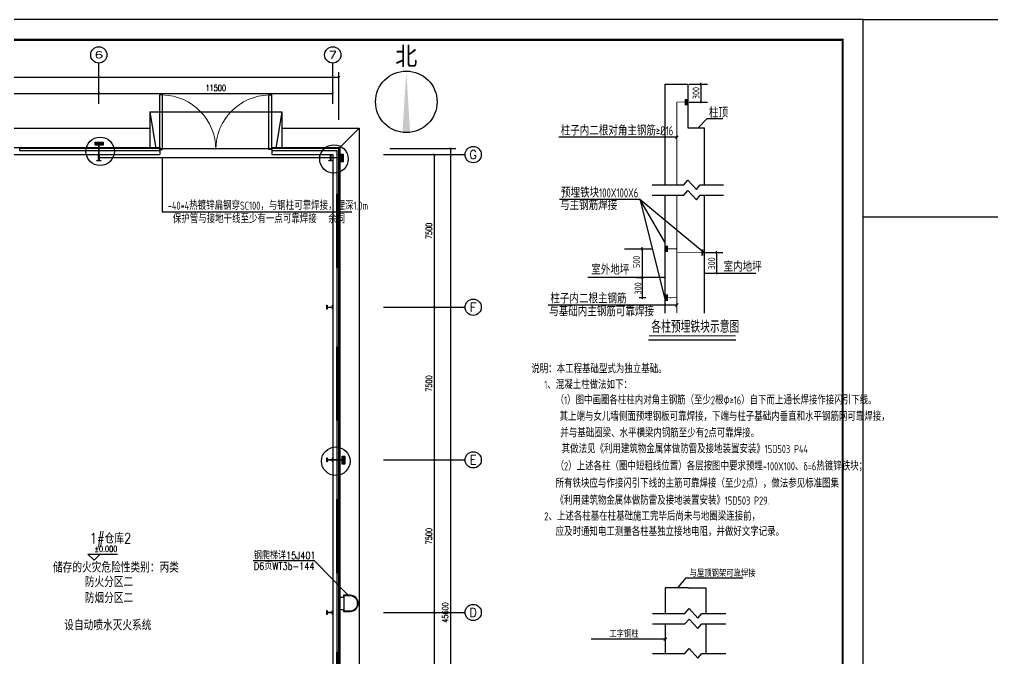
# Model space of a CAD drawing. Extents: x 4532298 to 10139194, y -639876 to -207028.
# Drawn here: x 4883346 to 4931171, y -322161 to -290759 of the extents above; entities that cross this region are included whole.
import ezdxf
from ezdxf.enums import TextEntityAlignment as Align

# ---------------------------------------------------------------- set-up
doc = ezdxf.new("R2010")
doc.units = 0
doc.header["$LTSCALE"] = 1000
doc.header["$MEASUREMENT"] = 0
doc.linetypes.add('CENTER2', pattern=[1.125, 0.75, -0.125, 0.125, -0.125])
doc.layers.get('0').update_dxf_attribs({"linetype": 'CONTINUOUS'})
doc.layers.get('Defpoints').update_dxf_attribs({"linetype": 'CONTINUOUS'})
for name, color, linetype in [('AXIS_TEXT', 7, 'CONTINUOUS'), ('PUB_TEXT', 7, 'CONTINUOUS'), ('PUB_TITLE', 4, 'CONTINUOUS'), ('TEL_TEXT', 7, 'CONTINUOUS'), ('WALL', 2, 'CONTINUOUS'), ('WIRE-接地', 4, 'CONTINUOUS'), ('建筑', 8, 'CONTINUOUS'), ('建筑底图', 251, 'CONTINUOUS'), ('电气', 3, 'CONTINUOUS')]:
    doc.layers.add(name, color=color, linetype=linetype)
doc.styles.add('_HZTXT', font='txt.shx', dxfattribs={"width": 0.8, "bigfont": 'HZTXT.shx'})
doc.styles.add('_TCH_AXIS', font='COMPLEX', dxfattribs={"bigfont": 'GBCBIG'})
doc.styles.add('_TCH_DIM', font='SIMPLEX', dxfattribs={"bigfont": 'GBCBIG'})
doc.styles.add('_TCH_DIM_T3', font='SIMPLEX', dxfattribs={"width": 0.705882, "bigfont": 'GBCBIG'})
doc.styles.add('COMPLEX', font='COMPLEX')
doc.styles.add('HT', font='')
doc.styles.add('SCEI', font='sceie.shx', dxfattribs={"width": 0.75, "bigfont": 'sceic.shx'})
doc.styles.add('sceie', font='sceie.shx', dxfattribs={"width": 0.7, "bigfont": 'sceic.shx'})
doc.styles.get("Standard").update_dxf_attribs({"font": 'GBENOR', "bigfont": 'GBCBIG'})
doc.styles.add('TG_LINETYPE', font='sceie.shx', dxfattribs={"width": 0.7, "height": 3, "bigfont": 'sceic.shx'})
doc.styles.get('HT').set_extended_font_data('SimSun')
doc.linetypes.add('JD', pattern='A,0.6,[130,ltypeshp.shx,S=0.2,R=145,X=0,Y=0],0.6,-0.3,0.25,-0.3', length=2.05)
doc.linetypes.add('TG_接地', pattern='A,0.75,0,["/",TG_LINETYPE,S=0.05,R=-8.594367,X=-0.1,Y=-0.045],0.65,-0.13,0.13,-0.13', length=2)
doc.dimstyles.new('_TCH_ARCH&&100', dxfattribs={"dimtxt": 297.5, "dimasz": 100, "dimexe": 250, "dimexo": 300, "dimgap": 126.25, "dimtad": 1, "dimdec": 0, "dimzin": 0, "dimdsep": 46, "dimtxsty": '_TCH_DIM_T3', "dimblk": 'ARCHTICK', "dimcen": 0.09, "dimclrt": 7, "dimazin": 2, "dimtfac": 1, "dimtdec": 0, "dimtix": 1, "dimtmove": 2, "dimatfit": 3, "dimfxl": 0, "dimtolj": 1, "dimtzin": 0, "dimarcsym": 0})

# ---------------------------------------------------------------- blocks, each defined once
blk = doc.blocks.new('_NORTH')
blk.add_circle((0, 0), 1200)
blk.add_solid([(-1191, 149), (-1191, -149), (1200, 0)])
blk = doc.blocks.new('_AXISO')
blk.add_circle((0, 0), 0.5)
at = {"layer": 'AXIS_TEXT', "style": 'COMPLEX', "width": 1.041667}
blk.add_attdef('A', text='', height=0.56, dxfattribs=at).set_placement((-0.25, -0.28), (0.25, -0.28), align=Align.FIT)
blk = doc.blocks.new('_ArchTick')
at = {"color": 0, "linetype": 'ByBlock', "const_width": 0.4}
blk.add_lwpolyline([(-0.5, -0.5), (0.5, 0.5)], dxfattribs=at)
blk = doc.blocks.new('*D474')
at = {"layer": 'Defpoints', "color": 0, "transparency": 16777216}
for p in [(4901246, -297098), (4904546, -297098), (4901246, -342698)]:
    blk.add_point(p, dxfattribs=at)
at = {"layer": '建筑底图', "color": 0, "lineweight": -2, "transparency": 16777216}
for p, q in [((4901546, -297098), (4904796, -297098)), ((4904546, -342698), (4904546, -297098)), ((4901546, -342698), (4904796, -342698))]:
    blk.add_line(p, q, dxfattribs=at)
at = {"layer": '建筑底图', "color": 0, "lineweight": -2, "transparency": 16777216, "xscale": 100, "yscale": 100, "zscale": 100}
for p, rotation in [((4904546, -297098), 90), ((4904546, -342698), 270)]:
    blk.add_blockref('_ArchTick', p, dxfattribs=dict(at, rotation=rotation))
at = {"layer": '建筑底图', "color": 7, "transparency": 16777216, "insert": (4904271, -319898), "char_height": 297.5, "attachment_point": 5, "rotation": 90, "style": '_TCH_DIM_T3'}
blk.add_mtext('\\A1;45600', dxfattribs=at)
blk = doc.blocks.new('*D477')
at = {"layer": 'Defpoints', "color": 0, "transparency": 16777216}
for p in [(4901246, -319898), (4903746, -319898), (4901246, -327398)]:
    blk.add_point(p, dxfattribs=at)
at = {"layer": '建筑底图', "color": 0, "lineweight": -2, "transparency": 16777216}
for p, q in [((4901546, -319898), (4903996, -319898)), ((4903746, -327398), (4903746, -319898)), ((4901546, -327398), (4903996, -327398))]:
    blk.add_line(p, q, dxfattribs=at)
at = {"layer": '建筑底图', "color": 0, "lineweight": -2, "transparency": 16777216, "xscale": 100, "yscale": 100, "zscale": 100}
for p, rotation in [((4903746, -319898), 90), ((4903746, -327398), 270)]:
    blk.add_blockref('_ArchTick', p, dxfattribs=dict(at, rotation=rotation))
at = {"layer": '建筑底图', "color": 7, "transparency": 16777216, "insert": (4903471, -323648), "char_height": 297.5, "attachment_point": 5, "rotation": 90, "style": '_TCH_DIM_T3'}
blk.add_mtext('\\A1;7500', dxfattribs=at)
blk = doc.blocks.new('*D478')
at = {"layer": 'Defpoints', "color": 0, "transparency": 16777216}
for p in [(4901246, -312398), (4903746, -312398), (4901246, -319898)]:
    blk.add_point(p, dxfattribs=at)
at = {"layer": '建筑底图', "color": 0, "lineweight": -2, "transparency": 16777216}
for p, q in [((4901546, -312398), (4903996, -312398)), ((4903746, -319898), (4903746, -312398)), ((4901546, -319898), (4903996, -319898))]:
    blk.add_line(p, q, dxfattribs=at)
at = {"layer": '建筑底图', "color": 0, "lineweight": -2, "transparency": 16777216, "xscale": 100, "yscale": 100, "zscale": 100}
for p, rotation in [((4903746, -312398), 90), ((4903746, -319898), 270)]:
    blk.add_blockref('_ArchTick', p, dxfattribs=dict(at, rotation=rotation))
at = {"layer": '建筑底图', "color": 7, "transparency": 16777216, "insert": (4903471, -316148), "char_height": 297.5, "attachment_point": 5, "rotation": 90, "style": '_TCH_DIM_T3'}
blk.add_mtext('\\A1;7500', dxfattribs=at)
blk = doc.blocks.new('*D479')
at = {"layer": 'Defpoints', "color": 0, "transparency": 16777216}
for p in [(4901246, -304898), (4903746, -304898), (4901246, -312398)]:
    blk.add_point(p, dxfattribs=at)
at = {"layer": '建筑底图', "color": 0, "lineweight": -2, "transparency": 16777216}
for p, q in [((4901546, -304898), (4903996, -304898)), ((4903746, -312398), (4903746, -304898)), ((4901546, -312398), (4903996, -312398))]:
    blk.add_line(p, q, dxfattribs=at)
at = {"layer": '建筑底图', "color": 0, "lineweight": -2, "transparency": 16777216, "xscale": 100, "yscale": 100, "zscale": 100}
for p, rotation in [((4903746, -304898), 90), ((4903746, -312398), 270)]:
    blk.add_blockref('_ArchTick', p, dxfattribs=dict(at, rotation=rotation))
at = {"layer": '建筑底图', "color": 7, "transparency": 16777216, "insert": (4903471, -308648), "char_height": 297.5, "attachment_point": 5, "rotation": 90, "style": '_TCH_DIM_T3'}
blk.add_mtext('\\A1;7500', dxfattribs=at)
blk = doc.blocks.new('*D480')
at = {"layer": 'Defpoints', "color": 0, "transparency": 16777216}
for p in [(4901246, -297398), (4903746, -297398), (4901246, -304898)]:
    blk.add_point(p, dxfattribs=at)
at = {"layer": '建筑底图', "color": 0, "lineweight": -2, "transparency": 16777216}
for p, q in [((4901546, -297398), (4903996, -297398)), ((4903746, -304898), (4903746, -297398)), ((4901546, -304898), (4903996, -304898))]:
    blk.add_line(p, q, dxfattribs=at)
at = {"layer": '建筑底图', "color": 0, "lineweight": -2, "transparency": 16777216, "xscale": 100, "yscale": 100, "zscale": 100}
for p, rotation in [((4903746, -297398), 90), ((4903746, -304898), 270)]:
    blk.add_blockref('_ArchTick', p, dxfattribs=dict(at, rotation=rotation))
at = {"layer": '建筑底图', "color": 7, "transparency": 16777216, "insert": (4903471, -301148), "char_height": 297.5, "attachment_point": 5, "rotation": 90, "style": '_TCH_DIM_T3'}
blk.add_mtext('\\A1;7500', dxfattribs=at)
blk = doc.blocks.new('*D488')
at = {"layer": 'Defpoints', "color": 0, "transparency": 16777216}
for p in [(4899046, -293598), (4851446, -295993), (4899046, -295993)]:
    blk.add_point(p, dxfattribs=at)
at = {"layer": '建筑底图', "color": 0, "lineweight": -2, "transparency": 16777216}
for p, q in [((4851446, -295693), (4851446, -293348)), ((4851446, -293598), (4899046, -293598)), ((4899046, -295693), (4899046, -293348))]:
    blk.add_line(p, q, dxfattribs=at)
at = {"layer": '建筑底图', "color": 0, "lineweight": -2, "transparency": 16777216, "xscale": 100, "yscale": 100, "zscale": 100, "rotation": 180}
blk.add_blockref('_ArchTick', (4851446, -293598), dxfattribs=at)
at = {"layer": '建筑底图', "color": 0, "lineweight": -2, "transparency": 16777216, "xscale": 100, "yscale": 100, "zscale": 100}
blk.add_blockref('_ArchTick', (4899046, -293598), dxfattribs=at)
at = {"layer": '建筑底图', "color": 7, "transparency": 16777216, "insert": (4875246, -293323), "char_height": 297.5, "attachment_point": 5, "style": '_TCH_DIM_T3'}
blk.add_mtext('\\A1;47600', dxfattribs=at)
blk = doc.blocks.new('*D493')
at = {"layer": 'Defpoints', "color": 0, "transparency": 16777216}
for p in [(4887246, -294398), (4875846, -294898), (4887246, -294898)]:
    blk.add_point(p, dxfattribs=at)
at = {"layer": '建筑底图', "color": 0, "lineweight": -2, "transparency": 16777216}
for p, q in [((4875846, -294598), (4875846, -294148)), ((4875846, -294398), (4887246, -294398)), ((4887246, -294598), (4887246, -294148))]:
    blk.add_line(p, q, dxfattribs=at)
at = {"layer": '建筑底图', "color": 0, "lineweight": -2, "transparency": 16777216, "xscale": 100, "yscale": 100, "zscale": 100, "rotation": 180}
blk.add_blockref('_ArchTick', (4875846, -294398), dxfattribs=at)
at = {"layer": '建筑底图', "color": 0, "lineweight": -2, "transparency": 16777216, "xscale": 100, "yscale": 100, "zscale": 100}
blk.add_blockref('_ArchTick', (4887246, -294398), dxfattribs=at)
at = {"layer": '建筑底图', "color": 7, "transparency": 16777216, "insert": (4881546, -294123), "char_height": 297.5, "attachment_point": 5, "style": '_TCH_DIM_T3'}
blk.add_mtext('\\A1;11400', dxfattribs=at)
blk = doc.blocks.new('*D494')
at = {"layer": 'Defpoints', "color": 0, "transparency": 16777216}
for p in [(4898746, -294398), (4887246, -294898), (4898746, -294898)]:
    blk.add_point(p, dxfattribs=at)
at = {"layer": '建筑底图', "color": 0, "lineweight": -2, "transparency": 16777216}
for p, q in [((4887246, -294598), (4887246, -294148)), ((4887246, -294398), (4898746, -294398)), ((4898746, -294598), (4898746, -294148))]:
    blk.add_line(p, q, dxfattribs=at)
at = {"layer": '建筑底图', "color": 0, "lineweight": -2, "transparency": 16777216, "xscale": 100, "yscale": 100, "zscale": 100, "rotation": 180}
blk.add_blockref('_ArchTick', (4887246, -294398), dxfattribs=at)
at = {"layer": '建筑底图', "color": 0, "lineweight": -2, "transparency": 16777216, "xscale": 100, "yscale": 100, "zscale": 100}
blk.add_blockref('_ArchTick', (4898746, -294398), dxfattribs=at)
at = {"layer": '建筑底图', "color": 7, "transparency": 16777216, "insert": (4892996, -294123), "char_height": 297.5, "attachment_point": 5, "style": '_TCH_DIM_T3'}
blk.add_mtext('\\A1;11500', dxfattribs=at)
blk = doc.blocks.new('$DorLib2D$00000002')
for p, q in [((-0.5, 0), (-0.5, 0.4875)), ((-0.475, 0.4875), (-0.5, 0.4875)), ((-0.475, 0), (-0.475, 0.4875)), ((0.475, 0), (0.475, 0.4875)), ((0.475, 0.4875), (0.5, 0.4875)), ((0.5, 0), (0.5, 0.4875)), ((-0.5, 0), (-0.475, 0)), ((0.5, 0), (0.475, 0))]:
    blk.add_line(p, q)
at = {"lineweight": 13}
for centre, start, end in [((-0.4875, 0), 0, 88.53072), ((0.4875, 0), 91.46928, 180)]:
    blk.add_arc(centre, 0.4875, start, end, dxfattribs=at)
blk = doc.blocks.new('$TCHSYS$WIN2D')
for p, q in [((-0.5, 0.5), (0.5, 0.5)), ((-0.5, 0.5), (-0.5, -0.5)), ((0.5, 0.5), (0.5, -0.5)), ((0.5, 0.167), (-0.5, 0.167)), ((0.5, -0.167), (-0.5, -0.167)), ((-0.5, -0.5), (0.5, -0.5))]:
    blk.add_line(p, q)
blk = doc.blocks.new('_DIMX')
blk.add_line((-150, 0), (150, 0))
at = {"const_width": 50}
blk.add_lwpolyline([(-70, -70), (70, 70)], dxfattribs=at)
blk = doc.blocks.new('CCJX')
blk.add_line((-1, 0), (1, 0))
blk.add_lwpolyline([(-0.54, -0.5, 0.45, 0.45, 0), (0.52, 0.56, 0.45, 0.45, 0)], format="xyseb")

msp = doc.modelspace()

# ---------------------------------------------------------------- hatches: boundary and pattern name
at = {"layer": '建筑底图'}
for points in [[(4890245.8, -297098.3), (4883345.8, -297098.3), (4883375.8, -297128.3), (4890215.8, -297128.3)], [(4883345.8, -297098.3), (4883345.8, -297198.3), (4883375.8, -297168.3), (4883375.8, -297128.3)], [(4883345.8, -297198.3), (4890245.8, -297198.3), (4890215.8, -297168.3), (4883375.8, -297168.3)], [(4887255.8, -297682.3), (4887345.8, -297682.3), (4887345.8, -297698.3), (4887145.8, -297698.3), (4887145.8, -297682.3), (4887235.8, -297682.3), (4887235.8, -297414.3), (4887145.8, -297414.3), (4887145.8, -297398.3), (4887345.8, -297398.3), (4887345.8, -297414.3), (4887255.8, -297414.3)], [(4890245.8, -297198.3), (4890245.8, -297098.3), (4890215.8, -297128.3), (4890215.8, -297168.3)], [(4899045.8, -297098.3), (4895745.8, -297098.3), (4895775.8, -297128.3), (4899015.8, -297128.3)], [(4895745.8, -297098.3), (4895745.8, -297198.3), (4895775.8, -297168.3), (4895775.8, -297128.3)], [(4895745.8, -297198.3), (4898945.8, -297198.3), (4898975.8, -297168.3), (4895775.8, -297168.3)], [(4898655.8, -297682.3), (4898745.8, -297682.3), (4898745.8, -297698.3), (4898545.8, -297698.3), (4898545.8, -297682.3), (4898635.8, -297682.3), (4898635.8, -297414.3), (4898545.8, -297414.3), (4898545.8, -297398.3), (4898745.8, -297398.3), (4898745.8, -297414.3), (4898655.8, -297414.3)], [(4898945.8, -297198.3), (4898945.8, -299348.3), (4898975.8, -299318.3), (4898975.8, -297168.3)], [(4899045.8, -299348.3), (4899045.8, -297098.3), (4899015.8, -297128.3), (4899015.8, -299318.3)], [(4898945.8, -299348.3), (4899045.8, -299348.3), (4899015.8, -299318.3), (4898975.8, -299318.3)], [(4899045.8, -302948.3), (4898945.8, -302948.3), (4898975.8, -302978.3), (4899015.8, -302978.3)], [(4898945.8, -302948.3), (4898945.8, -306848.3), (4898975.8, -306818.3), (4898975.8, -302978.3)], [(4899045.8, -306848.3), (4899045.8, -302948.3), (4899015.8, -302978.3), (4899015.8, -306818.3)], [(4898461.8, -304908.3), (4898461.8, -304998.3), (4898445.8, -304998.3), (4898445.8, -304798.3), (4898461.8, -304798.3), (4898461.8, -304888.3), (4898729.8, -304888.3), (4898729.8, -304798.3), (4898745.8, -304798.3), (4898745.8, -304998.3), (4898729.8, -304998.3), (4898729.8, -304908.3)], [(4898945.8, -306848.3), (4899045.8, -306848.3), (4899015.8, -306818.3), (4898975.8, -306818.3)], [(4899045.8, -310448.3), (4898945.8, -310448.3), (4898975.8, -310478.3), (4899015.8, -310478.3)], [(4898945.8, -310448.3), (4898945.8, -314348.3), (4898975.8, -314318.3), (4898975.8, -310478.3)], [(4899045.8, -314348.3), (4899045.8, -310448.3), (4899015.8, -310478.3), (4899015.8, -314318.3)], [(4898461.8, -312408.3), (4898461.8, -312498.3), (4898445.8, -312498.3), (4898445.8, -312298.3), (4898461.8, -312298.3), (4898461.8, -312388.3), (4898729.8, -312388.3), (4898729.8, -312298.3), (4898745.8, -312298.3), (4898745.8, -312498.3), (4898729.8, -312498.3), (4898729.8, -312408.3)], [(4898945.8, -314348.3), (4899045.8, -314348.3), (4899015.8, -314318.3), (4898975.8, -314318.3)], [(4899045.8, -317948.3), (4898945.8, -317948.3), (4898975.8, -317978.3), (4899015.8, -317978.3)], [(4898945.8, -317948.3), (4898945.8, -321848.3), (4898975.8, -321818.3), (4898975.8, -317978.3)], [(4899045.8, -321848.3), (4899045.8, -317948.3), (4899015.8, -317978.3), (4899015.8, -321818.3)], [(4898461.8, -319908.3), (4898461.8, -319998.3), (4898445.8, -319998.3), (4898445.8, -319798.3), (4898461.8, -319798.3), (4898461.8, -319888.3), (4898729.8, -319888.3), (4898729.8, -319798.3), (4898745.8, -319798.3), (4898745.8, -319998.3), (4898729.8, -319998.3), (4898729.8, -319908.3)], [(4898945.8, -321848.3), (4899045.8, -321848.3), (4899015.8, -321818.3), (4898975.8, -321818.3)]]:
    msp.add_hatch(color=256, dxfattribs=at).paths.add_polyline_path(points)
at = {"layer": '电气'}
h = msp.add_hatch(dxfattribs=at)
h.set_pattern_fill('ANSI31', color=256, scale=20, angle=360, style=0)
h.set_pattern_definition([(135, (4924618.13, -367291.45), (22.45064, 22.45064), [])])
h.paths.add_polyline_path([(4887072.8, -296930.6), (4887072.8, -296788.8), (4887457.7, -296788.8), (4887457.7, -296930.6)])
h = msp.add_hatch(dxfattribs=at)
h.set_pattern_fill('ANSI31', color=256, scale=20, angle=270, style=0)
h.set_pattern_definition([(45, (4828748.75, -334920.62), (22.45064, -22.45064), [])])
h.paths.add_polyline_path([(4899109.6, -297375.3), (4899251.4, -297375.3), (4899251.4, -297760.2), (4899109.6, -297760.2)])
h = msp.add_hatch(dxfattribs=at)
h.set_pattern_fill('ANSI31', color=256, scale=20, angle=270, style=0)
h.set_pattern_definition([(45, (4828838.75, -349770.62), (22.45064, -22.45064), [])])
h.paths.add_polyline_path([(4899199.6, -312225.3), (4899341.4, -312225.3), (4899341.4, -312610.2), (4899199.6, -312610.2)])

# ---------------------------------------------------------------- linework, layer by layer
at = {"ltscale": 100}
for p, q in [((4890354.7, -297548.3), (4890354.7, -300218.6)), ((4890354.7, -300218.6), (4899686.9, -300218.6))]:
    msp.add_line(p, q, dxfattribs=at)
at = {"layer": 'PUB_TITLE', "color": 4}
msp.add_lwpolyline([(4840705.2, -350158.8), (4924805.2, -350158.8), (4924805.2, -290758.8), (4840705.2, -290758.8)], close=True, dxfattribs=at)
at = {"layer": 'PUB_TITLE', "color": 4, "const_width": 100}
msp.add_lwpolyline([(4843205.2, -349158.8), (4923805.2, -349158.8), (4923805.2, -291758.8), (4843205.2, -291758.8)], close=True, dxfattribs=at)
at = {"layer": 'WALL', "color": 1, "ltscale": 10}
msp.add_lwpolyline([(4924805.2, -290758.8), (4937536.9, -290758.8), (4937536.9, -300473.9), (4924805.2, -300473.9)], close=True, dxfattribs=at)
at = {"layer": 'WIRE-接地', "linetype": 'CENTER2', "const_width": 70}
for points in [[(4887245.8, -297398.3), (4887245.8, -296930.6)], [(4898641.9, -297548.3), (4899109.6, -297548.3)], [(4898731.9, -312398.3), (4899199.6, -312398.3)]]:
    msp.add_lwpolyline(points, dxfattribs=at)
at = {"layer": 'WIRE-接地', "linetype": 'TG_接地', "const_width": 60}
msp.add_lwpolyline([(4887235.8, -297548.3), (4898641.9, -297548.3)], dxfattribs=at)
at = {"layer": '建筑', "color": 3}
msp.add_line((4914264.5, -306500), (4918549.7, -306500), dxfattribs=at)
at = {"layer": '建筑', "color": 3, "const_width": 60}
msp.add_lwpolyline([(4914284.2, -306302.9), (4918549.7, -306302.9)], dxfattribs=at)
at = {"layer": '建筑底图'}
for p, q in [((4887245.8, -294898.3), (4887245.8, -292898.3)), ((4898745.8, -294898.3), (4898745.8, -292898.3)), ((4889745.8, -295298.3), (4889745.8, -297098.3)), ((4889745.8, -295298.3), (4890045.8, -297098.3)), ((4889745.8, -295298.3), (4896245.8, -295298.3)), ((4896245.8, -295298.3), (4895945.8, -297098.3)), ((4896245.8, -295298.3), (4896245.8, -297098.3)), ((4899085.8, -297058.3), (4900045.8, -296098.3)), ((4890245.8, -297098.3), (4883345.8, -297098.3)), ((4883345.8, -297098.3), (4883345.8, -297198.3)), ((4883345.8, -297198.3), (4890245.8, -297198.3)), ((4890245.8, -297058.3), (4890245.8, -297098.3)), ((4890245.8, -297198.3), (4890245.8, -297098.3)), ((4890245.8, -297098.3), (4895745.8, -297098.3)), ((4890245.8, -297198.3), (4890245.8, -297398.3)), ((4895745.8, -297058.3), (4895745.8, -297098.3)), ((4899045.8, -297098.3), (4895745.8, -297098.3)), ((4895745.8, -297098.3), (4895745.8, -297198.3)), ((4895745.8, -297198.3), (4895745.8, -297398.3)), ((4895745.8, -297198.3), (4898945.8, -297198.3)), ((4898945.8, -297198.3), (4898945.8, -299348.3)), ((4899045.8, -299348.3), (4899045.8, -297098.3)), ((4901245.8, -297398.3), (4905245.8, -297398.3)), ((4898945.8, -299348.3), (4899045.8, -299348.3)), ((4899045.8, -302948.3), (4898945.8, -302948.3)), ((4898945.8, -302948.3), (4898945.8, -306848.3)), ((4899045.8, -306848.3), (4899045.8, -302948.3)), ((4901245.8, -304898.3), (4905245.8, -304898.3)), ((4898945.8, -306848.3), (4899045.8, -306848.3)), ((4899045.8, -310448.3), (4898945.8, -310448.3)), ((4898945.8, -310448.3), (4898945.8, -314348.3)), ((4899045.8, -314348.3), (4899045.8, -310448.3)), ((4901245.8, -312398.3), (4905245.8, -312398.3)), ((4898945.8, -314348.3), (4899045.8, -314348.3)), ((4887012.4, -317328.9), (4886712.4, -317028.9)), ((4886712.4, -317028.9), (4888162.4, -317028.9)), ((4887012.4, -317328.9), (4887312.4, -317028.9)), ((4897846.1, -317366), (4899493.4, -319048.3)), ((4899045.8, -317948.3), (4898945.8, -317948.3)), ((4898945.8, -317948.3), (4898945.8, -321848.3)), ((4899045.8, -321848.3), (4899045.8, -317948.3)), ((4901245.8, -319898.3), (4905245.8, -319898.3)), ((4898945.8, -321848.3), (4899045.8, -321848.3))]:
    msp.add_line(p, q, dxfattribs=at)
for points in [[(4873745.8, -296098.3), (4889745.8, -296098.3)], [(4896245.8, -296098.3), (4900045.8, -296098.3), (4900045.8, -343698.3), (4896245.8, -343698.3)], [(4877245.8, -297058.3), (4890245.8, -297058.3)], [(4877245.8, -297398.3), (4890245.8, -297398.3)], [(4895745.8, -297058.3), (4899085.8, -297058.3), (4899085.8, -342738.3), (4895745.6, -342738.3)], [(4895745.8, -297398.3), (4898745.8, -297398.3), (4898745.8, -342398.3), (4895745.6, -342398.3)], [(4897846.1, -317366), (4894839.3, -317366), (4894839.3, -317366)], [(4899045.8, -319148.3), (4899295.8, -319148.3)], [(4899045.8, -319748.3), (4899295.8, -319748.3)]]:
    msp.add_lwpolyline(points, dxfattribs=at)
for points in [[(4887145.8, -297398.3), (4887345.8, -297398.3), (4887345.8, -297414.3), (4887255.8, -297414.3), (4887255.8, -297682.3), (4887345.8, -297682.3), (4887345.8, -297698.3), (4887145.8, -297698.3), (4887145.8, -297682.3), (4887235.8, -297682.3), (4887235.8, -297414.3), (4887145.8, -297414.3)], [(4898545.8, -297398.3), (4898745.8, -297398.3), (4898745.8, -297414.3), (4898655.8, -297414.3), (4898655.8, -297682.3), (4898745.8, -297682.3), (4898745.8, -297698.3), (4898545.8, -297698.3), (4898545.8, -297682.3), (4898635.8, -297682.3), (4898635.8, -297414.3), (4898545.8, -297414.3)], [(4898745.8, -304798.3), (4898745.8, -304998.3), (4898729.8, -304998.3), (4898729.8, -304908.3), (4898461.8, -304908.3), (4898461.8, -304998.3), (4898445.8, -304998.3), (4898445.8, -304798.3), (4898461.8, -304798.3), (4898461.8, -304888.3), (4898729.8, -304888.3), (4898729.8, -304798.3)], [(4898745.8, -312298.3), (4898745.8, -312498.3), (4898729.8, -312498.3), (4898729.8, -312408.3), (4898461.8, -312408.3), (4898461.8, -312498.3), (4898445.8, -312498.3), (4898445.8, -312298.3), (4898461.8, -312298.3), (4898461.8, -312388.3), (4898729.8, -312388.3), (4898729.8, -312298.3)], [(4898745.8, -319798.3), (4898745.8, -319998.3), (4898729.8, -319998.3), (4898729.8, -319908.3), (4898461.8, -319908.3), (4898461.8, -319998.3), (4898445.8, -319998.3), (4898445.8, -319798.3), (4898461.8, -319798.3), (4898461.8, -319888.3), (4898729.8, -319888.3), (4898729.8, -319798.3)]]:
    msp.add_lwpolyline(points, close=True, dxfattribs=at)
msp.add_lwpolyline([(4899265.8, -319748.3), (4899265.8, -319848.3), (4899595.8, -319848.3, 1), (4899595.8, -319048.3), (4899265.8, -319048.3), (4899265.8, -319148.3)], format="xyb", dxfattribs=at)
msp.add_lwpolyline([(4899595.8, -319078.3), (4899295.8, -319078.3), (4899295.8, -319818.3), (4899595.8, -319818.3, 1)], format="xyb", close=True, dxfattribs=at)
at = {"layer": '电气'}
for p, q in [((4915061.6, -293937.5), (4915061.6, -296969)), ((4915061.6, -293937.5), (4916199.7, -293937.5)), ((4916199.7, -293937.5), (4916199.7, -296079.3)), ((4916261.6, -293935.2), (4917156.3, -293935.2)), ((4916841.5, -293935.2), (4916841.5, -294818.4)), ((4916261.6, -294816), (4917156.3, -294816)), ((4916710.6, -296079.3), (4917129.5, -295649.3)), ((4917915.9, -295649.3), (4917129.5, -295649.3)), ((4915725.7, -296479.7), (4915590.4, -296615)), ((4916199.7, -296079.3), (4916993.5, -296079.3)), ((4916993.5, -296079.3), (4916993.5, -296969)), ((4915658.1, -296547.4), (4909862.6, -296547.4)), ((4915061.6, -296969), (4915061.6, -298888.3)), ((4916993.5, -296969), (4916993.5, -298888.3)), ((4914443.3, -298888.3), (4915998, -298888.3)), ((4915061.6, -298696.9), (4915061.6, -298888.3)), ((4915998, -298888.3), (4916195.5, -298657.7)), ((4916195.5, -298657.7), (4916619.1, -299112.4)), ((4916619.1, -299112.4), (4916803.7, -298888.3)), ((4916803.7, -298888.3), (4917949.2, -298888.3)), ((4916993.5, -298696.9), (4916993.5, -298888.3)), ((4915998, -299391.2), (4916195.5, -299160.6)), ((4916195.5, -299160.6), (4916619.1, -299615.3)), ((4909881, -299588), (4913840.4, -299588)), ((4915061.6, -301706.6), (4913840.4, -299588)), ((4913840.4, -299588), (4915061.6, -304492.5)), ((4913840.4, -299588), (4917001.4, -302214.5)), ((4914443.3, -299391.2), (4915998, -299391.2)), ((4915061.6, -299391.2), (4915061.6, -301706.6)), ((4916619.1, -299615.3), (4916803.7, -299391.2)), ((4916803.7, -299391.2), (4917949.2, -299391.2)), ((4916993.5, -299391.2), (4916993.5, -302091.3)), ((4915061.6, -301478.6), (4915061.6, -302651.8)), ((4913082.6, -302030.6), (4914424.7, -302030.6)), ((4913952.5, -302030.6), (4913952.5, -303355)), ((4916993.5, -302006.2), (4916993.5, -305183.6)), ((4917026.7, -302210.4), (4917921.5, -302210.4)), ((4915061.6, -302651.8), (4915061.6, -305183.6)), ((4917606.7, -302270.8), (4917606.7, -303214)), ((4915061.6, -303445.8), (4911283.6, -303445.8)), ((4913679.8, -303445.8), (4914013, -303445.8)), ((4913956, -303445.3), (4913690.4, -303445.3)), ((4913956, -303445.8), (4913956, -304428.5)), ((4917026.7, -303217.6), (4919545.1, -303217.6)), ((4913807.4, -304428.5), (4914128.2, -304428.5)), ((4915340.4, -304429.4), (4915361.5, -304429.4)), ((4915658.1, -304791.4), (4909327.8, -304791.4)), ((4915725.7, -304723.7), (4915590.4, -304859))]:
    msp.add_line(p, q, dxfattribs=at)
at = {"layer": '电气', "color": 4}
for p, q in [((4915701.4, -318693.9), (4916115.3, -318197.8)), ((4916115.3, -318197.8), (4918899.1, -318197.8)), ((4916215, -318693.9), (4915087.9, -318693.9)), ((4915087.9, -318693.9), (4915087.9, -319940.1)), ((4916215, -318693.9), (4917075, -318693.9)), ((4917075, -318693.9), (4917075, -319940.1)), ((4914451.9, -319940.1), (4916051, -319940.1)), ((4915087.9, -319743.2), (4915087.9, -319940.1)), ((4916051, -319940.1), (4916254.2, -319702.8)), ((4916254.2, -319702.8), (4916689.8, -320170.6)), ((4916689.8, -320170.6), (4916879.7, -319940.1)), ((4916879.7, -319940.1), (4918057.9, -319940.1)), ((4917075, -319743.2), (4917075, -319940.1)), ((4916051, -320457.3), (4916254.2, -320220.1)), ((4916254.2, -320220.1), (4916689.8, -320687.8)), ((4914451.9, -320457.3), (4916051, -320457.3)), ((4915087.9, -320457.3), (4915087.9, -321889.2)), ((4916689.8, -320687.8), (4916879.7, -320457.3)), ((4916879.7, -320457.3), (4918057.9, -320457.3)), ((4917075, -320457.3), (4917075, -321889.2)), ((4915087.9, -321709), (4915087.9, -321905.9)), ((4916051, -321905.9), (4916254.2, -321668.6)), ((4916254.2, -321668.6), (4916689.8, -322136.4)), ((4917075, -321709), (4917075, -321905.9)), ((4914451.9, -321905.9), (4916051, -321905.9)), ((4916689.8, -322136.4), (4916879.7, -321905.9)), ((4916879.7, -321905.9), (4918057.9, -321905.9))]:
    msp.add_line(p, q, dxfattribs=at)
at = {"layer": '电气', "color": 6}
for p, q in [((4915087.9, -321205.4), (4911442.4, -321205.4)), ((4915157.5, -321135.9), (4915018.3, -321275))]:
    msp.add_line(p, q, dxfattribs=at)
at = {"layer": '电气'}
for points, const_width in [([(4915658.1, -294816), (4916199.7, -294816)], 42.3), ([(4915658.1, -294818.3), (4915658.1, -296969)], 42.3), ([(4916079.5, -294970.1), (4916079.5, -294661.9)], 80.6), ([(4916164.4, -294970.1), (4916164.4, -294661.9)], 80.6), ([(4915658.1, -296969), (4915658.1, -298888.3)], 42.3), ([(4915658.1, -299391.2), (4915658.1, -301758.9)], 42.3), ([(4915658.1, -301530.9), (4915658.1, -305183.6)], 42.3), ([(4915090.3, -302192.4), (4915090.3, -301868.8)], 84.7), ([(4915179.5, -302192.4), (4915179.5, -301868.8)], 84.7), ([(4916906.5, -302364.5), (4916906.5, -302056.3)], 80.6), ([(4916991.4, -302364.5), (4916991.4, -302056.3)], 80.6), ([(4915090.3, -304591.2), (4915090.3, -304267.6)], 84.7), ([(4915179.5, -304591.2), (4915179.5, -304267.6)], 84.7)]:
    msp.add_lwpolyline(points, dxfattribs=dict(at, const_width=const_width))
for points in [[(4887072.8, -296930.6), (4887072.8, -296788.8), (4887457.7, -296788.8), (4887457.7, -296930.6)], [(4899109.6, -297375.3), (4899251.4, -297375.3), (4899251.4, -297760.2), (4899109.6, -297760.2)], [(4899199.6, -312225.3), (4899341.4, -312225.3), (4899341.4, -312610.2), (4899199.6, -312610.2)]]:
    msp.add_lwpolyline(points, close=True, dxfattribs=at)
at = {"layer": '电气', "linetype": 'JD', "ltscale": 2}
for points, const_width in [([(4915061.6, -302030.6), (4915658.1, -302030.6)], 48.4), ([(4917026.7, -302210.4), (4915691.3, -302210.4)], 32.3), ([(4915179.5, -304429.4), (4915658.1, -304429.4)], 33.9)]:
    msp.add_lwpolyline(points, dxfattribs=dict(at, const_width=const_width))
at = {"layer": '电气'}
for centre in [(4887311.8, -297238.1), (4898802.1, -297614.3), (4898892.1, -312464.3)]:
    msp.add_circle(centre, 701.2, dxfattribs=at)

# ---------------------------------------------------------------- block references
at = {"layer": '建筑底图'}
ref = msp.add_blockref('_AXISO', (4887245.8, -292498.3), dxfattribs=dict(at, xscale=800, yscale=800, zscale=800))
ref.add_attrib('A', '6', dxfattribs={"layer": 'AXIS_TEXT', "color": 0, "height": 328.4, "style": '_TCH_AXIS', "width": 2.071429}).set_placement((4887019, -292662.5), (4887472.6, -292662.5), align=Align.FIT)
ref = msp.add_blockref('_AXISO', (4898745.8, -292498.3), dxfattribs=dict(at, xscale=800, yscale=800, zscale=800))
ref.add_attrib('A', '7', dxfattribs={"layer": 'AXIS_TEXT', "color": 0, "height": 368.8, "style": '_TCH_AXIS', "width": 1.714286}).set_placement((4898535.1, -292682.7), (4898956.5, -292682.7), align=Align.FIT)
at = {"layer": '建筑底图', "rotation": 90}
for name, p, xscale, yscale, zscale in [('_NORTH', (4902358.6, -294805.6, -12083.9), 1.260000000009313, 1.260000000009313, 1.260000000009313), ('$TCHSYS$WIN2D', (4898995.8, -301148.3), 3600, 100, 3600), ('$TCHSYS$WIN2D', (4898995.8, -308648.3), 3600, 100, 3600), ('$TCHSYS$WIN2D', (4898995.8, -316148.3), 3600, 100, 3600), ('$TCHSYS$WIN2D', (4898995.8, -323648.3), 3600, 100, 3600)]:
    msp.add_blockref(name, p, dxfattribs=dict(at, xscale=xscale, yscale=yscale, zscale=zscale))
at = {"layer": '建筑底图', "xscale": 5500, "yscale": 5500, "zscale": 5500}
msp.add_blockref('$DorLib2D$00000002', (4892995.8, -297148.3), dxfattribs=at)
at = {"layer": '建筑底图'}
ref = msp.add_blockref('_AXISO', (4905645.8, -297398.3), dxfattribs=dict(at, xscale=800, yscale=800, zscale=800))
ref.add_attrib('A', 'G', dxfattribs={"layer": 'AXIS_TEXT', "color": 0, "height": 425.2, "style": '_TCH_AXIS'}).set_placement((4905463.6, -297610.9), (4905828, -297610.9), align=Align.FIT)
ref = msp.add_blockref('_AXISO', (4905645.8, -304898.3), dxfattribs=dict(at, xscale=800, yscale=800, zscale=800))
ref.add_attrib('A', 'F', dxfattribs={"layer": 'AXIS_TEXT', "color": 0, "height": 445.4, "style": '_TCH_AXIS'}).set_placement((4905476.1, -305121), (4905815.5, -305121), align=Align.FIT)
ref = msp.add_blockref('_AXISO', (4905645.8, -312398.3), dxfattribs=dict(at, xscale=800, yscale=800, zscale=800))
ref.add_attrib('A', 'E', dxfattribs={"layer": 'AXIS_TEXT', "color": 0, "height": 445.4, "style": '_TCH_AXIS'}).set_placement((4905476.1, -312621), (4905815.5, -312621), align=Align.FIT)
ref = msp.add_blockref('_AXISO', (4905645.8, -319898.3), dxfattribs=dict(at, xscale=800, yscale=800, zscale=800))
ref.add_attrib('A', 'D', dxfattribs={"layer": 'AXIS_TEXT', "color": 0, "height": 435.3, "style": '_TCH_AXIS'}).set_placement((4905469.7, -320115.9), (4905822, -320115.9), align=Align.FIT)
at = {"layer": '电气'}
for name, p, xscale, yscale, zscale, rotation in [('CCJX', (4916841.5, -293935.2), 60.47999999998137, 60.47999999998137, 60.47999999998137, 90), ('CCJX', (4916841.5, -294816), 60.47999999998137, 60.47999999998137, 60.47999999998137, 90), ('CCJX', (4913952.5, -302030.6), 90.71999999997206, 90.71999999997206, 90.71999999997206, 90), ('CCJX', (4917606.7, -302210.4), 60.47999999998137, 60.47999999998137, 60.47999999998137, 90), ('CCJX', (4917606.7, -303217.6), 60.47999999998137, 60.47999999998137, 60.47999999998137, 270), ('CCJX', (4913952.5, -303445.8), 90.71999999997206, 90.71999999997206, 90.71999999997206, 270), ('_DIMX', (4913956, -303445.3), 0.4233600000152364, 0.4233600000152364, 0.4233600000152364, 90), ('_DIMX', (4913956, -303445.3), 0.4233600000152364, 0.4233600000152364, 0.4233600000152364, 270), ('_DIMX', (4913956, -304429), 0.4233600000152364, 0.4233600000152364, 0.4233600000152364, 270)]:
    msp.add_blockref(name, p, dxfattribs=dict(at, xscale=xscale, yscale=yscale, zscale=zscale, rotation=rotation))

# ---------------------------------------------------------------- texts
at = {"layer": 'PUB_TEXT'}
msp.add_text('各柱预埋铁块示意图', height=600, dxfattribs=at).set_placement((4914402.6, -306157.8))
at = {"layer": 'TEL_TEXT', "color": 0, "style": 'sceie', "width": 0.8}
for s, p in [('（1）图中画圈各柱柱内对角主钢筋（至少2根Φ≥16）自下而上通长焊接作接闪引下线。', (4909696, -309672.1)), ('其上端与女儿墙侧面预埋钢板可靠焊接，下端与柱子基础内垂直和水平钢筋网可靠焊接，', (4909892.5, -310476.2)), ('并与基础圈梁、水平横梁内钢筋至少有2点可靠焊接。', (4909926.9, -311287)), ('其做法见《利用建筑物金属体做防雷及接地装置安装》15D503 P44', (4909994.2, -312068.4)), ('（2）上述各柱（圈中短粗线位置）各层按图中要求预埋-100X100、δ=6热镀锌铁块；', (4909696, -312914.7)), ('所有铁块应与作接闪引下线的主筋可靠焊接（至少2点），做法参见标准图集', (4909696, -313760.9)), ('《利用建筑物金属体做防雷及接地装置安装》15D503 P29.', (4909696, -314598.9))]:
    msp.add_text(s, height=400, dxfattribs=at).set_placement(p)
at = {"layer": '建筑底图'}
for s, height, style, width, p in [('北', 900.8, 'HT', 0.88, (4901817, -293011.6, -12083.9)), ('1#仓库2', 517.24, '_HZTXT', 0.8, (4886802.8, -316511.9)), ('%%P0.000', 297.5, '_TCH_DIM', 0.705882, (4887032.4, -316923.9)), ('钢爬梯详15J401', 365.69, '_HZTXT', 0.8, (4894867.1, -317283.8)), ('储存的火灾危险性类别：丙类', 517.241, '_HZTXT', 0.8, (4884994, -317936.9)), ('D6页WT3b-144', 365.69, '_HZTXT', 0.8, (4894867.1, -317805.8)), ('防火分区二', 517.24, '_HZTXT', 0.8, (4886556.6, -318647.2)), ('防烟分区二', 517.24, '_HZTXT', 0.8, (4886556.6, -319435.2)), ('设自动喷水灭火系统', 517.24, '_HZTXT', 0.8, (4885548.3, -320775.9))]:
    msp.add_text(s, height=height, dxfattribs=dict(at, style=style, width=width)).set_placement(p)
at = {"layer": '电气', "style": 'sceie', "width": 0.8}
for s, p in [('300', (4916767.9, -294672.8)), ('500', (4913842, -302971.6)), ('300', (4917533, -303042.1)), ('300', (4913914.3, -304272.1))]:
    msp.add_text(s, height=337.5, rotation=90, dxfattribs=at).set_placement(p)
at = {"layer": '电气'}
for s, height, style, width, p in [('柱顶', 450, 'SCEI', 0.8, (4917232.8, -295576.2)), ('柱子内二根对角主钢筋≥%%C16', 450, 'SCEI', 0.8, (4909948.7, -296456)), ('预埋铁块100X100X6 ', 450, 'SCEI', 0.8, (4909965.2, -299507.1)), ('与主钢筋焊接', 450, 'SCEI', 0.8, (4909917.6, -300122.4)), ('室内地坪', 450, 'SCEI', 0.8, (4917950.6, -303145.9)), ('室外地坪', 450, 'SCEI', 0.8, (4911446.7, -303292.8)), ('柱子内二根主钢筋', 450, 'SCEI', 0.8, (4909440.9, -304709)), ('与基础内主钢筋可靠焊接', 450, 'SCEI', 0.8, (4909382.7, -305340)), ('与屋顶钢架可靠焊接', 326.59, 'sceie', 0.85, (4916280.9, -318139.4)), ('工字钢柱', 326.59, 'sceie', 0.85, (4912335.7, -321120.7))]:
    msp.add_text(s, height=height, dxfattribs=dict(at, style=style, width=width)).set_placement(p)
at = {"layer": '电气', "color": 6, "linetype": 'Continuous', "style": 'SCEI', "width": 0.8}
for s, p in [('-40*4热镀锌扁钢穿SC100，与钢柱可靠焊接，埋深1.0m', (4890637.3, -300109.8)), ('保护管与接地干线至少有一点可靠焊接   余同', (4890882.6, -300763.8))]:
    msp.add_text(s, height=400, dxfattribs=at).set_placement(p)
at = {"layer": '电气', "color": 0, "style": 'sceie', "width": 0.8}
for s, p in [('说明：本工程基础型式为独立基础。', (4908498.6, -308137)), ('1、混凝土柱做法如下：', (4909141.8, -308915.4)), ('2、上述各柱基在柱基础施工完毕后尚未与地圈梁连接前，', (4909141.8, -315377.8)), ('应及时通知电工测量各柱基独立接地电阻，并做好文字记录。', (4909696, -316133.6))]:
    msp.add_text(s, height=400, dxfattribs=at).set_placement(p)

# ---------------------------------------------------------------- dimensions: what is measured, and where the dimension line sits
at = {"layer": '建筑底图'}
for p1, p2, distance, picture, middle in [((4851445.8, -295993.3), (4899045.8, -295993.3), 2395, '*D488', (4875245.8, -293323.3)), ((4875845.8, -294898.3), (4887245.8, -294898.3), 500, '*D493', (4881545.8, -294123.3)), ((4887245.8, -294898.3), (4898745.8, -294898.3), 500, '*D494', (4892995.8, -294123.3)), ((4901245.8, -342698.3), (4901245.8, -297098.3), -3300, '*D474', (4904270.8, -319898.3)), ((4901245.8, -304898.3), (4901245.8, -297398.3), -2500, '*D480', (4903470.8, -301148.3)), ((4901245.8, -312398.3), (4901245.8, -304898.3), -2500, '*D479', (4903470.8, -308648.3)), ((4901245.8, -319898.3), (4901245.8, -312398.3), -2500, '*D478', (4903470.8, -316148.3)), ((4901245.8, -327398.3), (4901245.8, -319898.3), -2500, '*D477', (4903470.8, -323648.3))]:
    dim = msp.add_aligned_dim(p1=p1, p2=p2, distance=distance, dimstyle='_TCH_ARCH&&100', dxfattribs=at)
    dim.commit()
    dim.dimension.update_dxf_attribs({"geometry": picture, "text_midpoint": middle})

doc.saveas('drawing.dxf')
